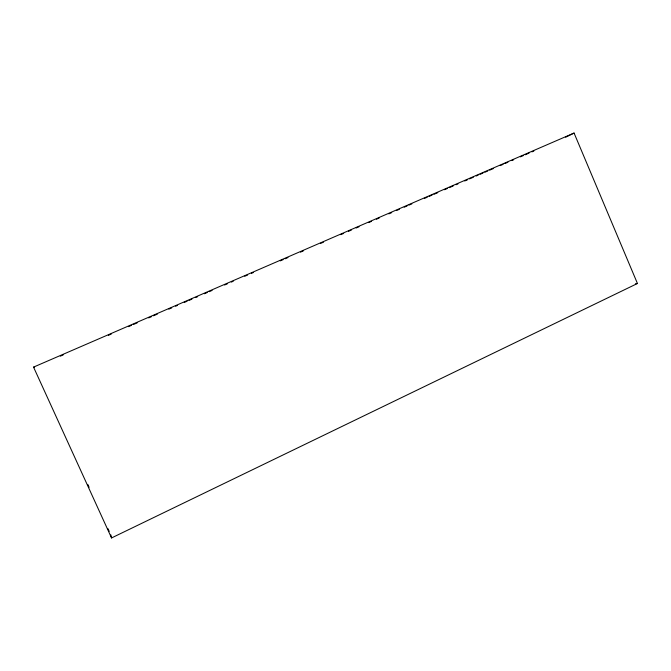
<?xml version="1.0" encoding="UTF-8"?>
<svg xmlns="http://www.w3.org/2000/svg" width="671" height="671" viewBox="0 0 671 671"><rect width="100%" height="100%" fill="white"/><g stroke="black" fill="none" stroke-linecap="round" stroke-linejoin="round"><path stroke-width="1.01" d="M565.687 137.228L574.066 133.051L637.45 283.481L111.545 537.949L33.55 367.112L574.066 133.051M60.315 356.167L63.2 354.917M108.341 335.357L111.227 334.116M128.513 326.626L131.399 325.376M133.319 324.546L137.161 322.877M148.685 317.886L151.571 316.637M153.491 315.806L157.333 314.137M168.857 309.146L171.742 307.897M175.584 306.236L177.505 305.406M184.231 302.487L187.108 301.237M189.029 300.407L191.914 299.157M195.756 297.496L197.677 296.666M204.395 293.747L207.28 292.506M209.201 291.667L212.086 290.426M224.567 285.016L227.452 283.766M231.294 282.097L233.214 281.266M244.739 276.276L247.624 275.026M251.466 273.365L253.386 272.527M280.285 260.876L283.162 259.627M285.083 258.796L287.968 257.547M300.457 252.145L303.334 250.895M320.621 243.405L323.506 242.156M340.793 234.665L343.678 233.416M348.484 231.336L351.361 230.086M356.167 228.006L359.044 226.756M368.656 222.596L371.533 221.346M376.339 219.266L379.216 218.025M388.819 213.856L391.705 212.615M396.511 210.535L399.388 209.285M404.194 207.205L407.071 205.955M408.991 205.125L411.877 203.875M424.366 198.465L427.242 197.215M429.163 196.385L432.049 195.135M433.969 194.305L437.811 192.636M444.538 189.725L447.414 188.476M449.335 187.645L453.177 185.984M456.062 184.735L457.983 183.904M464.709 180.985L467.586 179.744M469.507 178.905L473.349 177.245M476.234 175.995L478.155 175.165M480.075 174.334L482.961 173.084M484.881 172.254L487.758 171.004M489.679 170.166L493.52 168.505M500.247 165.594L503.124 164.345M505.045 163.514L507.93 162.265M511.772 160.595L513.692 159.765M520.419 156.855L523.296 155.605M525.217 154.775L529.067 153.114M531.944 151.864L533.864 151.025M635.387 283.841L637.45 283.481M33.55 367.112L34.38 367.398M87.809 484.437L89.109 487.289M108.039 528.748L109.23 531.373M110.832 534.862L111.545 537.949"/></g></svg>
